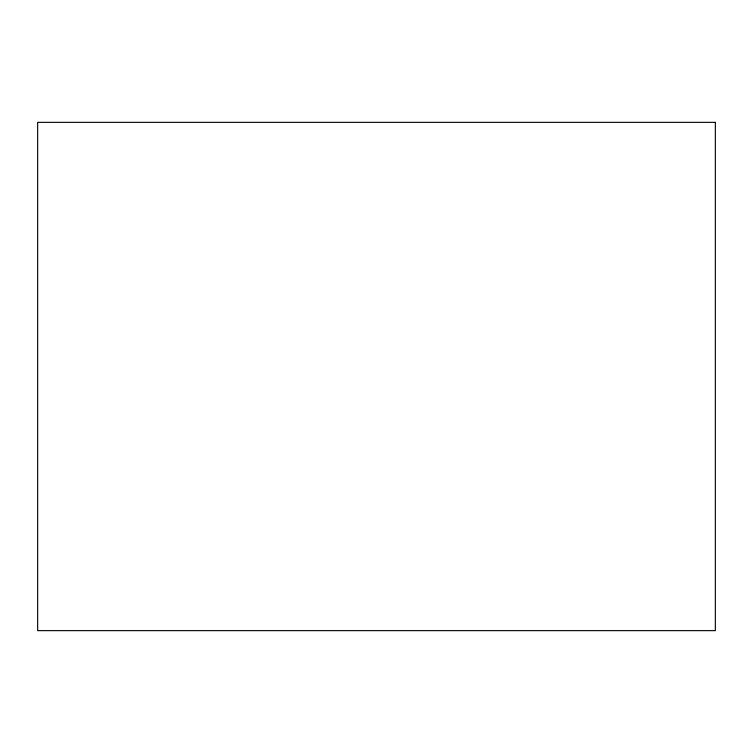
<?xml version="1.0" encoding="UTF-8"?>
<svg xmlns="http://www.w3.org/2000/svg" width="753" height="753" viewBox="0 0 753 753"><rect width="100%" height="100%" fill="white"/><g stroke="black" fill="none" stroke-linecap="round" stroke-linejoin="round"><path stroke-width="1.13" d="M715.35 122.362L37.65 122.362L37.65 630.638L715.35 630.638L715.35 122.362"/></g></svg>
